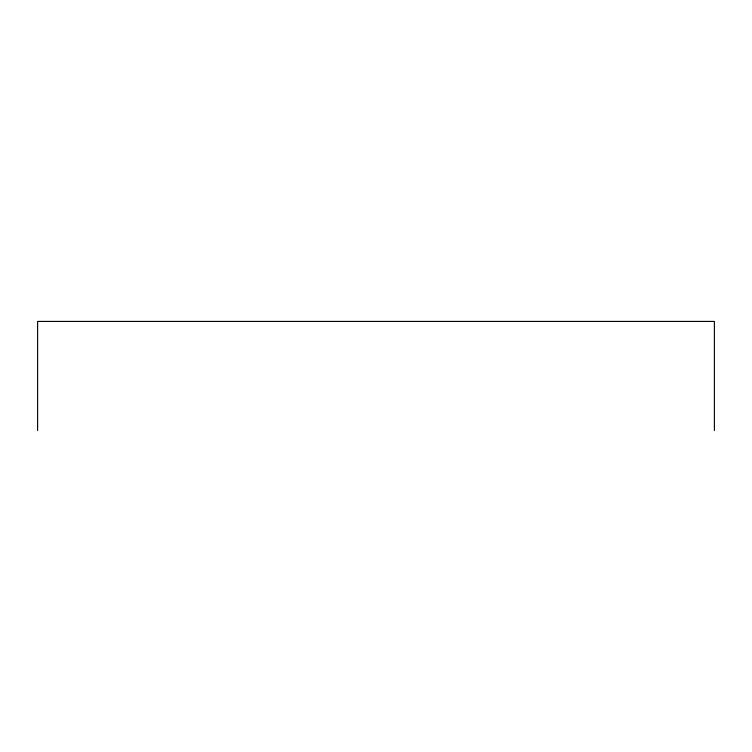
<?xml version="1.0" encoding="UTF-8"?>
<svg xmlns="http://www.w3.org/2000/svg" width="752" height="752" viewBox="0 0 752 752"><rect width="100%" height="100%" fill="white"/><g stroke="black" fill="none" stroke-linecap="round" stroke-linejoin="round"><path stroke-width="1.13" d="M714.4 430.586L714.4 321.414L37.6 321.414L37.6 430.586"/></g></svg>
